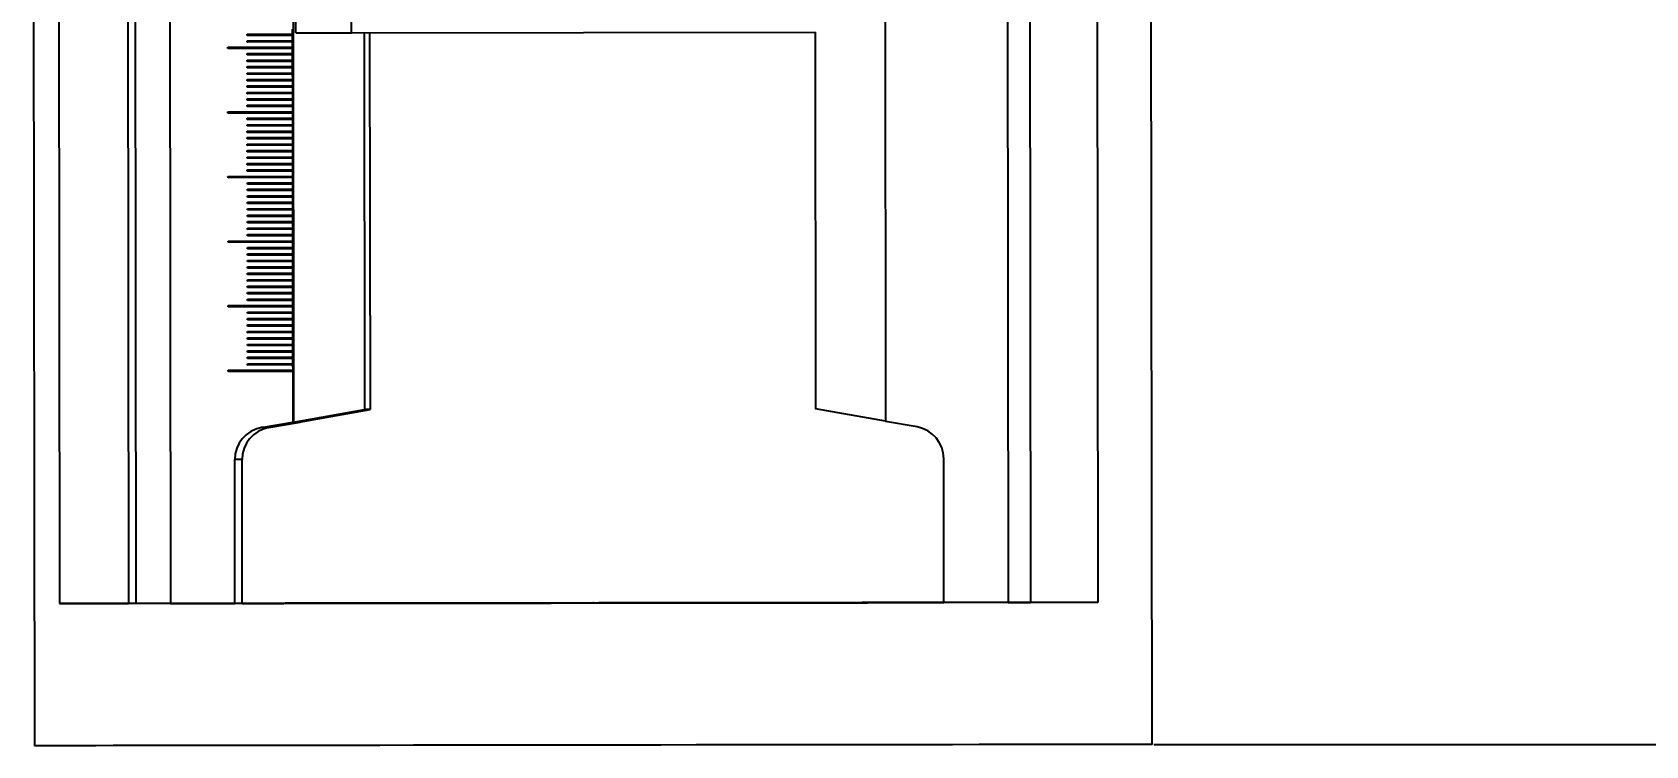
# Model space of a CAD drawing. Header units: millimetres. Extents: x 5395 to 6471, y 1829 to 2617.
# Drawn here: x 5670 to 5794.9, y 2077.2 to 2132.5 of the extents above; entities that cross this region are included whole.
import ezdxf

# ---------------------------------------------------------------- set-up
doc = ezdxf.new("R2010")
doc.units = ezdxf.units.MM
doc.layers.add('AM_5', color=3, linetype='Continuous', lineweight=25)
doc.styles.add('工程字', font='gbenor.shx', dxfattribs={"width": 0.707, "bigfont": 'hztxt.shx'})
doc.dimstyles.new('AM_GB$0', dxfattribs={"dimtxt": 3.5, "dimasz": 2.5, "dimexe": 1, "dimexo": 1, "dimgap": 0.5, "dimtad": 1, "dimdsep": 46, "dimtxsty": '工程字', "dimcen": 0, "dimclrd": 256, "dimclre": 256, "dimclrt": 2, "dimadec": 0, "dimazin": 2, "dimtp": 0.1, "dimtm": 0.1, "dimtfac": 0.71, "dimtmove": 0, "dimatfit": 3, "dimfxl": 0, "dimlwd": -1, "dimlwe": -1, "dimarcsym": 0})

# ---------------------------------------------------------------- blocks, each defined once
blk = doc.blocks.new('*D20')
at = {"layer": 'AM_5', "transparency": 16777216}
for p, q in [((5758.03, 2217.19), (5942.06, 2217.19)), ((5941.06, 2214.69), (5941.06, 2079.82)), ((5756.79, 2077.32), (5942.06, 2077.32))]:
    blk.add_line(p, q, dxfattribs=at)
for points in [[(5940.64, 2214.69), (5941.47, 2214.69), (5941.06, 2217.19)], [(5940.64, 2079.82), (5941.47, 2079.82), (5941.06, 2077.32)]]:
    blk.add_solid(points, dxfattribs=at)
at = {"layer": 'Defpoints', "color": 0}
for p in [(5757.03, 2217.19), (5755.79, 2077.32), (5941.06, 2077.32)]:
    blk.add_point(p, dxfattribs=at)
at = {"layer": 'AM_5', "color": 2, "transparency": 16777216, "insert": (5938.06, 2147.26), "char_height": 5, "attachment_point": 5, "rotation": 90, "style": '工程字'}
blk.add_mtext('265', dxfattribs=at)

msp = doc.modelspace()

# ---------------------------------------------------------------- linework, layer by layer
at = {"color": 7, "linetype": 'Continuous', "lineweight": 25}
for p, q in [((5670.00489, 2217.22613), (5670.16535, 2077.22623)), ((5756.66529, 2077.32537), (5756.50483, 2217.32527)), ((5671.97302, 2208.22802), (5672.11055, 2088.2281)), ((5677.30508, 2208.23382), (5677.44261, 2088.23423)), ((5677.89207, 2208.23447), (5678.02961, 2088.23513)), ((5680.56323, 2208.23744), (5680.70077, 2088.23826)), ((5745.3992, 2208.31173), (5745.53674, 2088.31244)), ((5747.12153, 2208.31376), (5747.25907, 2088.31411)), ((5752.31914, 2208.31995), (5752.45668, 2088.32003)), ((5690.11945, 2200.21894), (5690.23171, 2102.2794)), ((5735.93238, 2200.27133), (5736.04463, 2102.33179)), ((5694.71425, 2132.409), (5694.6856, 2157.40899)), ((5690.41005, 2132.40415), (5690.39593, 2144.72284)), ((5690.12585, 2132.69907), (5690.12631, 2132.29907)), ((5686.63514, 2132.29508), (5690.12631, 2132.29907)), ((5686.63526, 2132.19508), (5686.63514, 2132.29508)), ((5690.12642, 2132.19907), (5686.63526, 2132.19508)), ((5686.653, 2132.19511), (5686.63526, 2132.19508)), ((5686.63571, 2131.79508), (5690.12688, 2131.79907)), ((5686.63583, 2131.69508), (5686.63571, 2131.79508)), ((5690.127, 2131.69907), (5686.63583, 2131.69508)), ((5686.65358, 2131.69511), (5686.63583, 2131.69508)), ((5686.653, 2132.19511), (5686.65289, 2132.29511)), ((5690.14417, 2132.1991), (5686.653, 2132.19511)), ((5686.65358, 2131.69511), (5686.65346, 2131.79511)), ((5690.14474, 2131.6991), (5686.65358, 2131.69511)), ((5690.14406, 2132.2991), (5690.12631, 2132.29907)), ((5690.14417, 2132.1991), (5690.12642, 2132.19907)), ((5690.12642, 2132.19907), (5690.12688, 2131.79907)), ((5690.14463, 2131.7991), (5690.12688, 2131.79907)), ((5690.14474, 2131.6991), (5690.127, 2131.69907)), ((5690.127, 2131.69907), (5690.12745, 2131.29907)), ((5690.14406, 2132.2991), (5690.14417, 2132.1991)), ((5690.14463, 2131.7991), (5690.14474, 2131.6991)), ((5690.41005, 2132.40415), (5694.71425, 2132.409)), ((5694.71425, 2132.409), (5730.6234, 2132.45009)), ((5695.6833, 2132.41011), (5695.71671, 2103.25548)), ((5696.10924, 2132.4106), (5696.14265, 2103.25613)), ((5730.59497, 2132.45006), (5730.62839, 2103.29542)), ((5685.14007, 2131.29337), (5690.12745, 2131.29907)), ((5685.14019, 2131.19337), (5685.14007, 2131.29337)), ((5690.12757, 2131.19907), (5685.14019, 2131.19337)), ((5685.15793, 2131.1934), (5685.14019, 2131.19337)), ((5685.15793, 2131.1934), (5685.15782, 2131.2934)), ((5690.14532, 2131.1991), (5685.15793, 2131.1934)), ((5686.63686, 2130.79508), (5690.12803, 2130.79907)), ((5686.63697, 2130.69508), (5686.63686, 2130.79508)), ((5690.12814, 2130.69908), (5686.63697, 2130.69508)), ((5686.65472, 2130.69511), (5686.63697, 2130.69508)), ((5686.63743, 2130.29508), (5690.1286, 2130.29908)), ((5686.63755, 2130.19508), (5686.63743, 2130.29508)), ((5690.12872, 2130.19908), (5686.63755, 2130.19508)), ((5686.6553, 2130.19511), (5686.63755, 2130.19508)), ((5686.65472, 2130.69511), (5686.65461, 2130.79511)), ((5690.14589, 2130.6991), (5686.65472, 2130.69511)), ((5686.6553, 2130.19511), (5686.65518, 2130.29511)), ((5690.14646, 2130.1991), (5686.6553, 2130.19511)), ((5690.1452, 2131.2991), (5690.12745, 2131.29907)), ((5690.14532, 2131.1991), (5690.12757, 2131.19907)), ((5690.12757, 2131.19907), (5690.12803, 2130.79907)), ((5690.14578, 2130.7991), (5690.12803, 2130.79907)), ((5690.14589, 2130.6991), (5690.12814, 2130.69908)), ((5690.12814, 2130.69908), (5690.1286, 2130.29908)), ((5690.14635, 2130.2991), (5690.1286, 2130.29908)), ((5690.14646, 2130.1991), (5690.12872, 2130.19908)), ((5690.12872, 2130.19908), (5690.12917, 2129.79908)), ((5690.1452, 2131.2991), (5690.14532, 2131.1991)), ((5690.14578, 2130.7991), (5690.14589, 2130.6991)), ((5690.14635, 2130.2991), (5690.14646, 2130.1991)), ((5686.63801, 2129.79508), (5690.12917, 2129.79908)), ((5686.63812, 2129.69508), (5686.63801, 2129.79508)), ((5690.12929, 2129.69908), (5686.63812, 2129.69508)), ((5686.65587, 2129.69511), (5686.63812, 2129.69508)), ((5686.63858, 2129.29508), (5690.12975, 2129.29908)), ((5686.63869, 2129.19508), (5686.63858, 2129.29508)), ((5690.12986, 2129.19908), (5686.63869, 2129.19508)), ((5686.65644, 2129.19511), (5686.63869, 2129.19508)), ((5686.65587, 2129.69511), (5686.65575, 2129.79511)), ((5690.14704, 2129.6991), (5686.65587, 2129.69511)), ((5686.65644, 2129.19511), (5686.65633, 2129.29511)), ((5690.14761, 2129.1991), (5686.65644, 2129.19511)), ((5690.14692, 2129.7991), (5690.12917, 2129.79908)), ((5690.14704, 2129.6991), (5690.12929, 2129.69908)), ((5690.12929, 2129.69908), (5690.12975, 2129.29908)), ((5690.14749, 2129.2991), (5690.12975, 2129.29908)), ((5690.14761, 2129.1991), (5690.12986, 2129.19908)), ((5690.12986, 2129.19908), (5690.13032, 2128.79908)), ((5690.14692, 2129.7991), (5690.14704, 2129.6991)), ((5690.14749, 2129.2991), (5690.14761, 2129.1991)), ((5686.63915, 2128.79508), (5690.13032, 2128.79908)), ((5686.63927, 2128.69508), (5686.63915, 2128.79508)), ((5690.13043, 2128.69908), (5686.63927, 2128.69508)), ((5686.65701, 2128.69511), (5686.63927, 2128.69508)), ((5686.63973, 2128.29508), (5690.13089, 2128.29908)), ((5686.63984, 2128.19508), (5686.63973, 2128.29508)), ((5690.13101, 2128.19908), (5686.63984, 2128.19508)), ((5686.65759, 2128.19511), (5686.63984, 2128.19508)), ((5686.6403, 2127.79508), (5690.13147, 2127.79908)), ((5686.64041, 2127.69508), (5686.6403, 2127.79508)), ((5690.13158, 2127.69908), (5686.64041, 2127.69508)), ((5686.65816, 2127.69511), (5686.64041, 2127.69508)), ((5686.65701, 2128.69511), (5686.6569, 2128.79511)), ((5690.14818, 2128.6991), (5686.65701, 2128.69511)), ((5686.65759, 2128.19511), (5686.65747, 2128.29511)), ((5690.14876, 2128.1991), (5686.65759, 2128.19511)), ((5686.65816, 2127.69511), (5686.65805, 2127.79511)), ((5690.14933, 2127.6991), (5686.65816, 2127.69511)), ((5690.14807, 2128.7991), (5690.13032, 2128.79908)), ((5690.14818, 2128.6991), (5690.13043, 2128.69908)), ((5690.13043, 2128.69908), (5690.13089, 2128.29908)), ((5690.14864, 2128.2991), (5690.13089, 2128.29908)), ((5690.14876, 2128.1991), (5690.13101, 2128.19908)), ((5690.13101, 2128.19908), (5690.13147, 2127.79908)), ((5690.14921, 2127.7991), (5690.13147, 2127.79908)), ((5690.14933, 2127.6991), (5690.13158, 2127.69908)), ((5690.13158, 2127.69908), (5690.13204, 2127.29908)), ((5690.14807, 2128.7991), (5690.14818, 2128.6991)), ((5690.14864, 2128.2991), (5690.14876, 2128.1991)), ((5690.14921, 2127.7991), (5690.14933, 2127.6991)), ((5686.64087, 2127.29508), (5690.13204, 2127.29908)), ((5686.64099, 2127.19508), (5686.64087, 2127.29508)), ((5690.13215, 2127.19908), (5686.64099, 2127.19508)), ((5686.65873, 2127.19511), (5686.64099, 2127.19508)), ((5686.64144, 2126.79508), (5690.13261, 2126.79908)), ((5686.64156, 2126.69508), (5686.64144, 2126.79508)), ((5690.13273, 2126.69908), (5686.64156, 2126.69508)), ((5686.65931, 2126.69511), (5686.64156, 2126.69508)), ((5686.65873, 2127.19511), (5686.65862, 2127.29511)), ((5690.1499, 2127.1991), (5686.65873, 2127.19511)), ((5686.65931, 2126.69511), (5686.65919, 2126.79511)), ((5690.15047, 2126.6991), (5686.65931, 2126.69511)), ((5690.14979, 2127.2991), (5690.13204, 2127.29908)), ((5690.1499, 2127.1991), (5690.13215, 2127.19908)), ((5690.13215, 2127.19908), (5690.13261, 2126.79908)), ((5690.15036, 2126.7991), (5690.13261, 2126.79908)), ((5690.15047, 2126.6991), (5690.13273, 2126.69908)), ((5690.13273, 2126.69908), (5690.13319, 2126.29908)), ((5690.14979, 2127.2991), (5690.1499, 2127.1991)), ((5690.15036, 2126.7991), (5690.15047, 2126.6991)), ((5685.1458, 2126.29337), (5690.13319, 2126.29908)), ((5685.14592, 2126.19337), (5685.1458, 2126.29337)), ((5690.1333, 2126.19908), (5685.14592, 2126.19337)), ((5685.16367, 2126.1934), (5685.14592, 2126.19337)), ((5685.16367, 2126.1934), (5685.16355, 2126.2934)), ((5690.15105, 2126.19911), (5685.16367, 2126.1934)), ((5686.64259, 2125.79508), (5690.13376, 2125.79908)), ((5686.64271, 2125.69508), (5686.64259, 2125.79508)), ((5690.13387, 2125.69908), (5686.64271, 2125.69508)), ((5686.66045, 2125.69511), (5686.64271, 2125.69508)), ((5686.64316, 2125.29508), (5690.13433, 2125.29908)), ((5686.64328, 2125.19508), (5686.64316, 2125.29508)), ((5690.13445, 2125.19908), (5686.64328, 2125.19508)), ((5686.66103, 2125.19511), (5686.64328, 2125.19508)), ((5686.66045, 2125.69511), (5686.66034, 2125.79511)), ((5690.15162, 2125.69911), (5686.66045, 2125.69511)), ((5686.66103, 2125.19511), (5686.66091, 2125.29511)), ((5690.15219, 2125.19911), (5686.66103, 2125.19511)), ((5690.15093, 2126.29911), (5690.13319, 2126.29908)), ((5690.15105, 2126.19911), (5690.1333, 2126.19908)), ((5690.1333, 2126.19908), (5690.13376, 2125.79908)), ((5690.15151, 2125.79911), (5690.13376, 2125.79908)), ((5690.15162, 2125.69911), (5690.13387, 2125.69908)), ((5690.13387, 2125.69908), (5690.13433, 2125.29908)), ((5690.15208, 2125.29911), (5690.13433, 2125.29908)), ((5690.15219, 2125.19911), (5690.13445, 2125.19908)), ((5690.13445, 2125.19908), (5690.1349, 2124.79908)), ((5690.15093, 2126.29911), (5690.15105, 2126.19911)), ((5690.15151, 2125.79911), (5690.15162, 2125.69911)), ((5690.15208, 2125.29911), (5690.15219, 2125.19911)), ((5686.64374, 2124.79508), (5690.1349, 2124.79908)), ((5686.64385, 2124.69508), (5686.64374, 2124.79508)), ((5690.13502, 2124.69908), (5686.64385, 2124.69508)), ((5686.6616, 2124.69511), (5686.64385, 2124.69508)), ((5686.64431, 2124.29508), (5690.13548, 2124.29908)), ((5686.64442, 2124.19508), (5686.64431, 2124.29508)), ((5690.13559, 2124.19908), (5686.64442, 2124.19508)), ((5686.66217, 2124.19511), (5686.64442, 2124.19508)), ((5686.6616, 2124.69511), (5686.66148, 2124.79511)), ((5690.15277, 2124.69911), (5686.6616, 2124.69511)), ((5686.66217, 2124.19511), (5686.66206, 2124.29511)), ((5690.15334, 2124.19911), (5686.66217, 2124.19511)), ((5690.15265, 2124.79911), (5690.1349, 2124.79908)), ((5690.15277, 2124.69911), (5690.13502, 2124.69908)), ((5690.13502, 2124.69908), (5690.13548, 2124.29908)), ((5690.15323, 2124.29911), (5690.13548, 2124.29908)), ((5690.15334, 2124.19911), (5690.13559, 2124.19908)), ((5690.13559, 2124.19908), (5690.13605, 2123.79908)), ((5690.15265, 2124.79911), (5690.15277, 2124.69911)), ((5690.15323, 2124.29911), (5690.15334, 2124.19911)), ((5686.64488, 2123.79509), (5690.13605, 2123.79908)), ((5686.645, 2123.69509), (5686.64488, 2123.79509)), ((5690.13617, 2123.69908), (5686.645, 2123.69509)), ((5686.66275, 2123.69511), (5686.645, 2123.69509)), ((5686.64546, 2123.29509), (5690.13662, 2123.29908)), ((5686.64557, 2123.19509), (5686.64546, 2123.29509)), ((5690.13674, 2123.19908), (5686.64557, 2123.19509)), ((5686.66332, 2123.19511), (5686.64557, 2123.19509)), ((5686.64603, 2122.79509), (5690.1372, 2122.79908)), ((5686.64614, 2122.69509), (5686.64603, 2122.79509)), ((5690.13731, 2122.69908), (5686.64614, 2122.69509)), ((5686.66389, 2122.69511), (5686.64614, 2122.69509)), ((5686.66275, 2123.69511), (5686.66263, 2123.79511)), ((5690.15391, 2123.69911), (5686.66275, 2123.69511)), ((5686.66332, 2123.19511), (5686.6632, 2123.29511)), ((5690.15449, 2123.19911), (5686.66332, 2123.19511)), ((5686.66389, 2122.69511), (5686.66378, 2122.79511)), ((5690.15506, 2122.69911), (5686.66389, 2122.69511)), ((5690.1538, 2123.79911), (5690.13605, 2123.79908)), ((5690.15391, 2123.69911), (5690.13617, 2123.69908)), ((5690.13617, 2123.69908), (5690.13662, 2123.29908)), ((5690.15437, 2123.29911), (5690.13662, 2123.29908)), ((5690.15449, 2123.19911), (5690.13674, 2123.19908)), ((5690.13674, 2123.19908), (5690.1372, 2122.79908)), ((5690.15494, 2122.79911), (5690.1372, 2122.79908)), ((5690.15506, 2122.69911), (5690.13731, 2122.69908)), ((5690.13731, 2122.69908), (5690.13777, 2122.29908)), ((5690.1538, 2123.79911), (5690.15391, 2123.69911)), ((5690.15437, 2123.29911), (5690.15449, 2123.19911)), ((5690.15494, 2122.79911), (5690.15506, 2122.69911)), ((5686.6466, 2122.29509), (5690.13777, 2122.29908)), ((5686.64672, 2122.19509), (5686.6466, 2122.29509)), ((5690.13788, 2122.19908), (5686.64672, 2122.19509)), ((5686.66446, 2122.19511), (5686.64672, 2122.19509)), ((5686.64718, 2121.79509), (5690.13834, 2121.79908)), ((5686.64729, 2121.69509), (5686.64718, 2121.79509)), ((5690.13846, 2121.69908), (5686.64729, 2121.69509)), ((5686.66504, 2121.69511), (5686.64729, 2121.69509)), ((5686.66446, 2122.19511), (5686.66435, 2122.29511)), ((5690.15563, 2122.19911), (5686.66446, 2122.19511)), ((5686.66504, 2121.69511), (5686.66492, 2121.79511)), ((5690.15621, 2121.69911), (5686.66504, 2121.69511)), ((5690.15552, 2122.29911), (5690.13777, 2122.29908)), ((5690.15563, 2122.19911), (5690.13788, 2122.19908)), ((5690.13788, 2122.19908), (5690.13834, 2121.79908)), ((5690.15609, 2121.79911), (5690.13834, 2121.79908)), ((5690.15621, 2121.69911), (5690.13846, 2121.69908)), ((5690.13846, 2121.69908), (5690.13892, 2121.29908)), ((5690.15552, 2122.29911), (5690.15563, 2122.19911)), ((5690.15609, 2121.79911), (5690.15621, 2121.69911)), ((5685.15153, 2121.29337), (5690.13892, 2121.29908)), ((5685.15165, 2121.19337), (5685.15153, 2121.29337)), ((5690.13903, 2121.19908), (5685.15165, 2121.19337)), ((5685.1694, 2121.1934), (5685.15165, 2121.19337)), ((5685.1694, 2121.1934), (5685.16928, 2121.2934)), ((5690.15678, 2121.19911), (5685.1694, 2121.1934)), ((5686.64832, 2120.79509), (5690.13949, 2120.79908)), ((5686.64844, 2120.69509), (5686.64832, 2120.79509)), ((5690.1396, 2120.69908), (5686.64844, 2120.69509)), ((5686.66618, 2120.69511), (5686.64844, 2120.69509)), ((5686.64889, 2120.29509), (5690.14006, 2120.29908)), ((5686.64901, 2120.19509), (5686.64889, 2120.29509)), ((5690.14018, 2120.19908), (5686.64901, 2120.19509)), ((5686.66676, 2120.19511), (5686.64901, 2120.19509)), ((5686.66618, 2120.69511), (5686.66607, 2120.79511)), ((5690.15735, 2120.69911), (5686.66618, 2120.69511)), ((5686.66676, 2120.19511), (5686.66664, 2120.29511)), ((5690.15792, 2120.19911), (5686.66676, 2120.19511)), ((5690.15666, 2121.29911), (5690.13892, 2121.29908)), ((5690.15678, 2121.19911), (5690.13903, 2121.19908)), ((5690.13903, 2121.19908), (5690.13949, 2120.79908)), ((5690.15724, 2120.79911), (5690.13949, 2120.79908)), ((5690.15735, 2120.69911), (5690.1396, 2120.69908)), ((5690.1396, 2120.69908), (5690.14006, 2120.29908)), ((5690.15781, 2120.29911), (5690.14006, 2120.29908)), ((5690.15792, 2120.19911), (5690.14018, 2120.19908)), ((5690.14018, 2120.19908), (5690.14064, 2119.79908)), ((5690.15666, 2121.29911), (5690.15678, 2121.19911)), ((5690.15724, 2120.79911), (5690.15735, 2120.69911)), ((5690.15781, 2120.29911), (5690.15792, 2120.19911)), ((5686.64947, 2119.79509), (5690.14064, 2119.79908)), ((5686.64958, 2119.69509), (5686.64947, 2119.79509)), ((5690.14075, 2119.69908), (5686.64958, 2119.69509)), ((5686.66733, 2119.69512), (5686.64958, 2119.69509)), ((5686.65004, 2119.29509), (5690.14121, 2119.29908)), ((5686.65016, 2119.19509), (5686.65004, 2119.29509)), ((5690.14132, 2119.19908), (5686.65016, 2119.19509)), ((5686.6679, 2119.19512), (5686.65016, 2119.19509)), ((5686.66733, 2119.69512), (5686.66722, 2119.79512)), ((5690.1585, 2119.69911), (5686.66733, 2119.69512)), ((5686.6679, 2119.19512), (5686.66779, 2119.29512)), ((5690.15907, 2119.19911), (5686.6679, 2119.19512)), ((5690.15838, 2119.79911), (5690.14064, 2119.79908)), ((5690.1585, 2119.69911), (5690.14075, 2119.69908)), ((5690.14075, 2119.69908), (5690.14121, 2119.29908)), ((5690.15896, 2119.29911), (5690.14121, 2119.29908)), ((5690.15907, 2119.19911), (5690.14132, 2119.19908)), ((5690.14132, 2119.19908), (5690.14178, 2118.79908)), ((5690.15838, 2119.79911), (5690.1585, 2119.69911)), ((5690.15896, 2119.29911), (5690.15907, 2119.19911)), ((5686.65061, 2118.79509), (5690.14178, 2118.79908)), ((5686.65073, 2118.69509), (5686.65061, 2118.79509)), ((5690.1419, 2118.69908), (5686.65073, 2118.69509)), ((5686.66848, 2118.69512), (5686.65073, 2118.69509)), ((5686.65119, 2118.29509), (5690.14235, 2118.29908)), ((5686.6513, 2118.19509), (5686.65119, 2118.29509)), ((5690.14247, 2118.19908), (5686.6513, 2118.19509)), ((5686.66905, 2118.19512), (5686.6513, 2118.19509)), ((5686.65176, 2117.79509), (5690.14293, 2117.79908)), ((5686.65187, 2117.69509), (5686.65176, 2117.79509)), ((5690.14304, 2117.69908), (5686.65187, 2117.69509)), ((5686.66962, 2117.69512), (5686.65187, 2117.69509)), ((5686.66848, 2118.69512), (5686.66836, 2118.79512)), ((5690.15964, 2118.69911), (5686.66848, 2118.69512)), ((5686.66905, 2118.19512), (5686.66893, 2118.29512)), ((5690.16022, 2118.19911), (5686.66905, 2118.19512)), ((5686.66962, 2117.69512), (5686.66951, 2117.79512)), ((5690.16079, 2117.69911), (5686.66962, 2117.69512)), ((5690.15953, 2118.79911), (5690.14178, 2118.79908)), ((5690.15964, 2118.69911), (5690.1419, 2118.69908)), ((5690.1419, 2118.69908), (5690.14235, 2118.29908)), ((5690.1601, 2118.29911), (5690.14235, 2118.29908)), ((5690.16022, 2118.19911), (5690.14247, 2118.19908)), ((5690.14247, 2118.19908), (5690.14293, 2117.79908)), ((5690.16068, 2117.79911), (5690.14293, 2117.79908)), ((5690.16079, 2117.69911), (5690.14304, 2117.69908)), ((5690.14304, 2117.69908), (5690.1435, 2117.29908)), ((5690.15953, 2118.79911), (5690.15964, 2118.69911)), ((5690.1601, 2118.29911), (5690.16022, 2118.19911)), ((5690.16068, 2117.79911), (5690.16079, 2117.69911)), ((5686.65233, 2117.29509), (5690.1435, 2117.29908)), ((5686.65245, 2117.19509), (5686.65233, 2117.29509)), ((5690.14362, 2117.19908), (5686.65245, 2117.19509)), ((5686.6702, 2117.19512), (5686.65245, 2117.19509)), ((5686.65291, 2116.79509), (5690.14407, 2116.79908)), ((5686.65302, 2116.69509), (5686.65291, 2116.79509)), ((5690.14419, 2116.69908), (5686.65302, 2116.69509)), ((5686.67077, 2116.69512), (5686.65302, 2116.69509)), ((5686.6702, 2117.19512), (5686.67008, 2117.29512)), ((5690.16136, 2117.19911), (5686.6702, 2117.19512)), ((5686.67077, 2116.69512), (5686.67065, 2116.79512)), ((5690.16194, 2116.69911), (5686.67077, 2116.69512)), ((5690.16125, 2117.29911), (5690.1435, 2117.29908)), ((5690.16136, 2117.19911), (5690.14362, 2117.19908)), ((5690.14362, 2117.19908), (5690.14407, 2116.79908)), ((5690.16182, 2116.79911), (5690.14407, 2116.79908)), ((5690.16194, 2116.69911), (5690.14419, 2116.69908)), ((5690.14419, 2116.69908), (5690.14465, 2116.29908)), ((5690.16125, 2117.29911), (5690.16136, 2117.19911)), ((5690.16182, 2116.79911), (5690.16194, 2116.69911)), ((5685.15726, 2116.29338), (5690.14465, 2116.29908)), ((5685.15738, 2116.19338), (5685.15726, 2116.29338)), ((5690.14476, 2116.19908), (5685.15738, 2116.19338)), ((5685.17513, 2116.19341), (5685.15738, 2116.19338)), ((5685.17513, 2116.19341), (5685.17501, 2116.29341)), ((5690.16251, 2116.19911), (5685.17513, 2116.19341)), ((5686.65405, 2115.79509), (5690.14522, 2115.79908)), ((5686.65417, 2115.69509), (5686.65405, 2115.79509)), ((5690.14533, 2115.69908), (5686.65417, 2115.69509)), ((5686.67191, 2115.69512), (5686.65417, 2115.69509)), ((5686.65463, 2115.29509), (5690.14579, 2115.29909)), ((5686.65474, 2115.19509), (5686.65463, 2115.29509)), ((5690.14591, 2115.19909), (5686.65474, 2115.19509)), ((5686.67249, 2115.19512), (5686.65474, 2115.19509)), ((5686.67191, 2115.69512), (5686.6718, 2115.79512)), ((5690.16308, 2115.69911), (5686.67191, 2115.69512)), ((5686.67249, 2115.19512), (5686.67237, 2115.29512)), ((5690.16365, 2115.19911), (5686.67249, 2115.19512)), ((5690.16239, 2116.29911), (5690.14465, 2116.29908)), ((5690.16251, 2116.19911), (5690.14476, 2116.19908)), ((5690.14476, 2116.19908), (5690.14522, 2115.79908)), ((5690.16297, 2115.79911), (5690.14522, 2115.79908)), ((5690.16308, 2115.69911), (5690.14533, 2115.69908)), ((5690.14533, 2115.69908), (5690.14579, 2115.29909)), ((5690.16354, 2115.29911), (5690.14579, 2115.29909)), ((5690.16365, 2115.19911), (5690.14591, 2115.19909)), ((5690.14591, 2115.19909), (5690.14637, 2114.79909)), ((5690.16239, 2116.29911), (5690.16251, 2116.19911)), ((5690.16297, 2115.79911), (5690.16308, 2115.69911)), ((5690.16354, 2115.29911), (5690.16365, 2115.19911)), ((5686.6552, 2114.79509), (5690.14637, 2114.79909)), ((5686.65531, 2114.69509), (5686.6552, 2114.79509)), ((5690.14648, 2114.69909), (5686.65531, 2114.69509)), ((5686.67306, 2114.69512), (5686.65531, 2114.69509)), ((5686.65577, 2114.29509), (5690.14694, 2114.29909)), ((5686.65589, 2114.19509), (5686.65577, 2114.29509)), ((5690.14705, 2114.19909), (5686.65589, 2114.19509)), ((5686.67363, 2114.19512), (5686.65589, 2114.19509)), ((5686.67306, 2114.69512), (5686.67295, 2114.79512)), ((5690.16423, 2114.69911), (5686.67306, 2114.69512)), ((5686.67363, 2114.19512), (5686.67352, 2114.29512)), ((5690.1648, 2114.19911), (5686.67363, 2114.19512)), ((5690.16411, 2114.79911), (5690.14637, 2114.79909)), ((5690.16423, 2114.69911), (5690.14648, 2114.69909)), ((5690.14648, 2114.69909), (5690.14694, 2114.29909)), ((5690.16469, 2114.29911), (5690.14694, 2114.29909)), ((5690.1648, 2114.19911), (5690.14705, 2114.19909)), ((5690.14705, 2114.19909), (5690.14751, 2113.79909)), ((5690.16411, 2114.79911), (5690.16423, 2114.69911)), ((5690.16469, 2114.29911), (5690.1648, 2114.19911)), ((5686.65634, 2113.79509), (5690.14751, 2113.79909)), ((5686.65646, 2113.69509), (5686.65634, 2113.79509)), ((5690.14763, 2113.69909), (5686.65646, 2113.69509)), ((5686.67421, 2113.69512), (5686.65646, 2113.69509)), ((5686.65692, 2113.29509), (5690.14809, 2113.29909)), ((5686.65703, 2113.19509), (5686.65692, 2113.29509)), ((5690.1482, 2113.19909), (5686.65703, 2113.19509)), ((5686.67478, 2113.19512), (5686.65703, 2113.19509)), ((5686.65749, 2112.79509), (5690.14866, 2112.79909)), ((5686.65761, 2112.69509), (5686.65749, 2112.79509)), ((5690.14877, 2112.69909), (5686.65761, 2112.69509)), ((5686.67535, 2112.69512), (5686.65761, 2112.69509)), ((5686.67421, 2113.69512), (5686.67409, 2113.79512)), ((5690.16537, 2113.69911), (5686.67421, 2113.69512)), ((5686.67478, 2113.19512), (5686.67467, 2113.29512)), ((5690.16595, 2113.19911), (5686.67478, 2113.19512)), ((5686.67535, 2112.69512), (5686.67524, 2112.79512)), ((5690.16652, 2112.69911), (5686.67535, 2112.69512)), ((5690.16526, 2113.79911), (5690.14751, 2113.79909)), ((5690.16537, 2113.69911), (5690.14763, 2113.69909)), ((5690.14763, 2113.69909), (5690.14809, 2113.29909)), ((5690.16583, 2113.29911), (5690.14809, 2113.29909)), ((5690.16595, 2113.19911), (5690.1482, 2113.19909)), ((5690.1482, 2113.19909), (5690.14866, 2112.79909)), ((5690.16641, 2112.79911), (5690.14866, 2112.79909)), ((5690.16652, 2112.69911), (5690.14877, 2112.69909)), ((5690.14877, 2112.69909), (5690.14923, 2112.29909)), ((5690.16526, 2113.79911), (5690.16537, 2113.69911)), ((5690.16583, 2113.29911), (5690.16595, 2113.19911)), ((5690.16641, 2112.79911), (5690.16652, 2112.69911)), ((5686.65806, 2112.29509), (5690.14923, 2112.29909)), ((5686.65818, 2112.19509), (5686.65806, 2112.29509)), ((5690.14935, 2112.19909), (5686.65818, 2112.19509)), ((5686.67593, 2112.19512), (5686.65818, 2112.19509)), ((5686.65864, 2111.79509), (5690.1498, 2111.79909)), ((5686.65875, 2111.69509), (5686.65864, 2111.79509)), ((5690.14992, 2111.69909), (5686.65875, 2111.69509)), ((5686.6765, 2111.69512), (5686.65875, 2111.69509)), ((5686.67593, 2112.19512), (5686.67581, 2112.29512)), ((5690.16709, 2112.19911), (5686.67593, 2112.19512)), ((5686.6765, 2111.69512), (5686.67638, 2111.79512)), ((5690.16767, 2111.69911), (5686.6765, 2111.69512)), ((5690.16698, 2112.29911), (5690.14923, 2112.29909)), ((5690.16709, 2112.19911), (5690.14935, 2112.19909)), ((5690.14935, 2112.19909), (5690.1498, 2111.79909)), ((5690.16755, 2111.79911), (5690.1498, 2111.79909)), ((5690.16767, 2111.69911), (5690.14992, 2111.69909)), ((5690.14992, 2111.69909), (5690.15038, 2111.29909)), ((5690.16698, 2112.29911), (5690.16709, 2112.19911)), ((5690.16755, 2111.79911), (5690.16767, 2111.69911)), ((5685.163, 2111.29338), (5690.15038, 2111.29909)), ((5685.16311, 2111.19338), (5685.163, 2111.29338)), ((5690.15049, 2111.19909), (5685.16311, 2111.19338)), ((5685.18086, 2111.19341), (5685.16311, 2111.19338)), ((5685.18086, 2111.19341), (5685.18074, 2111.29341)), ((5690.16824, 2111.19912), (5685.18086, 2111.19341)), ((5686.65978, 2110.79509), (5690.15095, 2110.79909)), ((5686.6599, 2110.69509), (5686.65978, 2110.79509)), ((5690.15107, 2110.69909), (5686.6599, 2110.69509)), ((5686.67765, 2110.69512), (5686.6599, 2110.69509)), ((5686.66036, 2110.29509), (5690.15152, 2110.29909)), ((5686.66047, 2110.19509), (5686.66036, 2110.29509)), ((5690.15164, 2110.19909), (5686.66047, 2110.19509)), ((5686.67822, 2110.19512), (5686.66047, 2110.19509)), ((5686.67765, 2110.69512), (5686.67753, 2110.79512)), ((5690.16881, 2110.69912), (5686.67765, 2110.69512)), ((5686.67822, 2110.19512), (5686.6781, 2110.29512)), ((5690.16939, 2110.19912), (5686.67822, 2110.19512)), ((5690.16812, 2111.29912), (5690.15038, 2111.29909)), ((5690.16824, 2111.19912), (5690.15049, 2111.19909)), ((5690.15049, 2111.19909), (5690.15095, 2110.79909)), ((5690.1687, 2110.79912), (5690.15095, 2110.79909)), ((5690.16881, 2110.69912), (5690.15107, 2110.69909)), ((5690.15107, 2110.69909), (5690.15152, 2110.29909)), ((5690.16927, 2110.29912), (5690.15152, 2110.29909)), ((5690.16939, 2110.19912), (5690.15164, 2110.19909)), ((5690.15164, 2110.19909), (5690.1521, 2109.79909)), ((5690.16812, 2111.29912), (5690.16824, 2111.19912)), ((5690.1687, 2110.79912), (5690.16881, 2110.69912)), ((5690.16927, 2110.29912), (5690.16939, 2110.19912)), ((5686.66093, 2109.79509), (5690.1521, 2109.79909)), ((5686.66104, 2109.69509), (5686.66093, 2109.79509)), ((5690.15221, 2109.69909), (5686.66104, 2109.69509)), ((5686.67879, 2109.69512), (5686.66104, 2109.69509)), ((5686.6615, 2109.29509), (5690.15267, 2109.29909)), ((5686.66162, 2109.19509), (5686.6615, 2109.29509)), ((5690.15278, 2109.19909), (5686.66162, 2109.19509)), ((5686.67936, 2109.19512), (5686.66162, 2109.19509)), ((5686.67879, 2109.69512), (5686.67868, 2109.79512)), ((5690.16996, 2109.69912), (5686.67879, 2109.69512)), ((5686.67936, 2109.19512), (5686.67925, 2109.29512)), ((5690.17053, 2109.19912), (5686.67936, 2109.19512)), ((5690.16984, 2109.79912), (5690.1521, 2109.79909)), ((5690.16996, 2109.69912), (5690.15221, 2109.69909)), ((5690.15221, 2109.69909), (5690.15267, 2109.29909)), ((5690.17042, 2109.29912), (5690.15267, 2109.29909)), ((5690.17053, 2109.19912), (5690.15278, 2109.19909)), ((5690.15278, 2109.19909), (5690.15324, 2108.79909)), ((5690.16984, 2109.79912), (5690.16996, 2109.69912)), ((5690.17042, 2109.29912), (5690.17053, 2109.19912)), ((5686.66208, 2108.79509), (5690.15324, 2108.79909)), ((5686.66219, 2108.6951), (5686.66208, 2108.79509)), ((5690.15336, 2108.69909), (5686.66219, 2108.6951)), ((5686.67994, 2108.69512), (5686.66219, 2108.6951)), ((5686.66265, 2108.2951), (5690.15382, 2108.29909)), ((5686.66276, 2108.1951), (5686.66265, 2108.2951)), ((5690.15393, 2108.19909), (5686.66276, 2108.1951)), ((5686.68051, 2108.19512), (5686.66276, 2108.1951)), ((5686.66322, 2107.7951), (5690.15439, 2107.79909)), ((5686.66334, 2107.6951), (5686.66322, 2107.7951)), ((5690.1545, 2107.69909), (5686.66334, 2107.6951)), ((5686.68108, 2107.69512), (5686.66334, 2107.6951)), ((5686.67994, 2108.69512), (5686.67982, 2108.79512)), ((5690.1711, 2108.69912), (5686.67994, 2108.69512)), ((5686.68051, 2108.19512), (5686.6804, 2108.29512)), ((5690.17168, 2108.19912), (5686.68051, 2108.19512)), ((5686.68108, 2107.69512), (5686.68097, 2107.79512)), ((5690.17225, 2107.69912), (5686.68108, 2107.69512)), ((5690.17099, 2108.79912), (5690.15324, 2108.79909)), ((5690.1711, 2108.69912), (5690.15336, 2108.69909)), ((5690.15336, 2108.69909), (5690.15382, 2108.29909)), ((5690.17156, 2108.29912), (5690.15382, 2108.29909)), ((5690.17168, 2108.19912), (5690.15393, 2108.19909)), ((5690.15393, 2108.19909), (5690.15439, 2107.79909)), ((5690.17214, 2107.79912), (5690.15439, 2107.79909)), ((5690.17225, 2107.69912), (5690.1545, 2107.69909)), ((5690.1545, 2107.69909), (5690.15496, 2107.29909)), ((5690.17099, 2108.79912), (5690.1711, 2108.69912)), ((5690.17156, 2108.29912), (5690.17168, 2108.19912)), ((5690.17214, 2107.79912), (5690.17225, 2107.69912)), ((5686.66379, 2107.2951), (5690.15496, 2107.29909)), ((5686.66391, 2107.1951), (5686.66379, 2107.2951)), ((5690.15508, 2107.19909), (5686.66391, 2107.1951)), ((5686.68166, 2107.19512), (5686.66391, 2107.1951)), ((5686.66437, 2106.7951), (5690.15554, 2106.79909)), ((5686.66448, 2106.6951), (5686.66437, 2106.7951)), ((5690.15565, 2106.69909), (5686.66448, 2106.6951)), ((5686.68223, 2106.69512), (5686.66448, 2106.6951)), ((5686.68166, 2107.19512), (5686.68154, 2107.29512)), ((5690.17282, 2107.19912), (5686.68166, 2107.19512)), ((5686.68223, 2106.69512), (5686.68212, 2106.79512)), ((5690.1734, 2106.69912), (5686.68223, 2106.69512)), ((5690.17271, 2107.29912), (5690.15496, 2107.29909)), ((5690.17282, 2107.19912), (5690.15508, 2107.19909)), ((5690.15508, 2107.19909), (5690.15554, 2106.79909)), ((5690.17328, 2106.79912), (5690.15554, 2106.79909)), ((5690.1734, 2106.69912), (5690.15565, 2106.69909)), ((5690.15565, 2106.69909), (5690.15611, 2106.29909)), ((5690.17271, 2107.29912), (5690.17282, 2107.19912)), ((5690.17328, 2106.79912), (5690.1734, 2106.69912)), ((5685.16873, 2106.29338), (5690.15611, 2106.29909)), ((5685.16884, 2106.19338), (5685.16873, 2106.29338)), ((5690.15622, 2106.19909), (5685.16884, 2106.19338)), ((5685.18659, 2106.19341), (5685.16884, 2106.19338)), ((5685.18659, 2106.19341), (5685.18647, 2106.29341)), ((5690.17397, 2106.19912), (5685.18659, 2106.19341)), ((5690.17386, 2106.29912), (5690.15611, 2106.29909)), ((5690.17397, 2106.19912), (5690.15622, 2106.19909)), ((5690.15622, 2106.19909), (5690.16072, 2102.2793)), ((5690.17386, 2106.29912), (5690.17397, 2106.19912)), ((5690.23171, 2102.2794), (5695.71671, 2103.25548)), ((5690.65764, 2102.28006), (5696.14265, 2103.25613)), ((5696.14265, 2103.25613), (5695.71671, 2103.25548)), ((5736.04462, 2102.34437), (5730.62839, 2103.29542)), ((5687.73323, 2101.84732), (5690.16072, 2102.2793)), ((5688.30115, 2101.84819), (5687.73323, 2101.84732)), ((5688.30115, 2101.84819), (5690.72863, 2102.28017)), ((5690.23171, 2102.2794), (5690.16072, 2102.2793)), ((5690.72863, 2102.28017), (5690.65764, 2102.28006)), ((5690.72862, 2102.29269), (5690.72863, 2102.28017)), ((5738.4731, 2101.90537), (5736.04463, 2102.33179)), ((5686.2433, 2099.38381), (5685.67539, 2099.38294)), ((5685.68815, 2088.24397), (5685.67539, 2099.38294)), ((5686.25607, 2088.24484), (5686.2433, 2099.38381)), ((5740.54935, 2088.30674), (5740.53659, 2099.44571)), ((5678.02961, 2088.23513), (5677.44261, 2088.23423)), ((5680.70077, 2088.23826), (5685.68815, 2088.24397)), ((5686.25607, 2088.24484), (5685.68815, 2088.24397)), ((5745.53674, 2088.31244), (5740.54935, 2088.30674))]:
    msp.add_line(p, q, dxfattribs=at)
at = {"color": 7, "linetype": 'Continuous'}
for p, q in [((5706.09957, 2088.26671), (5706.08907, 2088.26669)), ((5706.09957, 2088.26671), (5706.39462, 2088.26705)), ((5713.40271, 2088.27579), (5713.39221, 2088.27577)), ((5713.40271, 2088.27579), (5713.69777, 2088.27613))]:
    msp.add_line(p, q, dxfattribs=at)
at = {"color": 7, "linetype": 'Continuous', "lineweight": 25, "flags": 128}
for points in [[(5752.45668, 2088.32003), (5751.17258, 2088.31849), (5749.73023, 2088.31677), (5748.13567, 2088.31488), (5746.39559, 2088.31282), (5744.51726, 2088.31061), (5742.50856, 2088.30826), (5740.37792, 2088.30576), (5738.13425, 2088.30315), (5735.78695, 2088.30041), (5733.34587, 2088.29758), (5730.82122, 2088.29465), (5728.2236, 2088.29164), (5725.56387, 2088.28857), (5722.85319, 2088.28544), (5720.10291, 2088.28228), (5717.32456, 2088.27908), (5714.52978, 2088.27588), (5711.73027, 2088.27267), (5708.93777, 2088.26947), (5706.16398, 2088.2663), (5703.42052, 2088.26317), (5700.71889, 2088.2601), (5698.0704, 2088.25709), (5695.48615, 2088.25416), (5692.97697, 2088.25132), (5690.55337, 2088.24858), (5688.22551, 2088.24595), (5686.00314, 2088.24345), (5683.89557, 2088.24109), (5681.91164, 2088.23887), (5680.05965, 2088.23681), (5678.34737, 2088.2349), (5676.78197, 2088.23317), (5675.37001, 2088.23162), (5674.1174, 2088.23026), (5673.0294, 2088.22908), (5672.11055, 2088.2281)], [(5672.11055, 2088.2281), (5672.43192, 2088.22845), (5672.92741, 2088.229), (5673.55928, 2088.22972), (5674.27941, 2088.23054), (5675.03296, 2088.2314), (5675.76254, 2088.23224), (5676.41258, 2088.233), (5676.93359, 2088.23361), (5677.28588, 2088.23403), (5677.44261, 2088.23423)], [(5680.70077, 2088.23826), (5680.21087, 2088.2377), (5679.73297, 2088.23715), (5679.28544, 2088.23663), (5678.88548, 2088.23616), (5678.54847, 2088.23577), (5678.28734, 2088.23546), (5678.11214, 2088.23524), (5678.02961, 2088.23513)], [(5686.25607, 2088.24561), (5686.42751, 2088.24581), (5688.67118, 2088.24843), (5691.01847, 2088.25116), (5693.45956, 2088.254), (5695.9842, 2088.25693), (5698.58183, 2088.25993), (5701.24155, 2088.26301), (5703.95223, 2088.26613), (5706.70251, 2088.2693), (5709.48086, 2088.27249), (5712.27565, 2088.2757), (5715.07515, 2088.27891), (5717.86765, 2088.28211), (5720.64144, 2088.28527), (5723.3849, 2088.2884), (5726.08654, 2088.29148), (5728.73503, 2088.29449), (5731.31928, 2088.29742), (5733.82846, 2088.30026), (5736.25205, 2088.303), (5738.57991, 2088.30563), (5740.54935, 2088.30784)], [(5691.43434, 2088.2502), (5690.52424, 2088.24915), (5689.63833, 2088.24813), (5688.81286, 2088.24717), (5688.08164, 2088.24632), (5687.4746, 2088.24561), (5687.0166, 2088.24506), (5686.72638, 2088.2447), (5686.61582, 2088.24455), (5686.68946, 2088.24461), (5686.94428, 2088.24488), (5687.36984, 2088.24534), (5687.94872, 2088.24599), (5688.65723, 2088.24678), (5689.46635, 2088.2477), (5690.34296, 2088.2487), (5691.25118, 2088.24974), (5692.15382, 2088.25077), (5693.01392, 2088.25177), (5693.79628, 2088.25268), (5694.46886, 2088.25347), (5695.00413, 2088.2541), (5695.38017, 2088.25455), (5695.58159, 2088.25481), (5695.60014, 2088.25486), (5695.43507, 2088.25469), (5695.09313, 2088.25432), (5694.58832, 2088.25377), (5693.9413, 2088.25304), (5693.17857, 2088.25218), (5692.33136, 2088.25122), (5691.43434, 2088.2502)], [(5694.39597, 2088.25475), (5693.48588, 2088.25371), (5692.59996, 2088.25269), (5691.7745, 2088.25173), (5691.04328, 2088.25088), (5690.43624, 2088.25016), (5689.97823, 2088.24961), (5689.68801, 2088.24926), (5689.57746, 2088.24911), (5689.65109, 2088.24916), (5689.90591, 2088.24943), (5690.33147, 2088.2499), (5690.91035, 2088.25054), (5691.61886, 2088.25134), (5692.42798, 2088.25225), (5693.3046, 2088.25325), (5694.21281, 2088.25429), (5695.11545, 2088.25533), (5695.97555, 2088.25632), (5696.75791, 2088.25723), (5697.43049, 2088.25802), (5697.96576, 2088.25865), (5698.3418, 2088.25911), (5698.54322, 2088.25936), (5698.56178, 2088.25941), (5698.3967, 2088.25925), (5698.05476, 2088.25888), (5697.54995, 2088.25832), (5696.90293, 2088.2576), (5696.14021, 2088.25674), (5695.29299, 2088.25577), (5694.39597, 2088.25475)], [(5711.98292, 2088.27361), (5710.12106, 2088.27148), (5708.28803, 2088.26939), (5706.49995, 2088.26735), (5704.77254, 2088.26539), (5703.12096, 2088.26353), (5701.55975, 2088.26177), (5700.1026, 2088.26013), (5698.76235, 2088.25863), (5697.55075, 2088.25728), (5696.47846, 2088.25609), (5695.5549, 2088.25508), (5694.78818, 2088.25425), (5694.18505, 2088.25361), (5693.75081, 2088.25316), (5693.48927, 2088.25291), (5693.40273, 2088.25287), (5693.49195, 2088.25302), (5693.75615, 2088.25338), (5694.193, 2088.25393), (5694.79866, 2088.25467), (5695.56782, 2088.2556), (5696.49372, 2088.25671), (5697.56821, 2088.25798), (5698.78185, 2088.25941), (5700.12398, 2088.26099), (5701.58281, 2088.26269), (5703.14551, 2088.26451), (5704.79835, 2088.26643), (5706.52681, 2088.26843), (5708.31569, 2088.2705), (5710.14928, 2088.27261), (5712.01146, 2088.27475), (5713.88586, 2088.2769), (5715.75602, 2088.27904), (5717.6055, 2088.28115), (5719.41804, 2088.28321), (5721.17772, 2088.28521), (5722.86908, 2088.28713), (5724.47724, 2088.28895), (5725.98808, 2088.29065), (5727.38832, 2088.29222), (5728.66565, 2088.29364), (5729.80885, 2088.29491), (5730.80788, 2088.29601), (5731.65394, 2088.29694), (5732.33962, 2088.29767), (5732.85887, 2088.29822), (5733.20715, 2088.29857), (5733.38138, 2088.29871), (5733.38004, 2088.29866), (5733.20314, 2088.2984), (5732.85223, 2088.29795), (5732.3304, 2088.2973), (5731.64223, 2088.29647), (5730.79377, 2088.29545), (5729.79248, 2088.29425), (5728.64715, 2088.2929), (5727.36786, 2088.2914), (5725.96583, 2088.28975), (5724.45341, 2088.28799), (5722.84387, 2088.28612), (5721.15136, 2088.28416), (5719.39075, 2088.28212), (5717.57753, 2088.28003), (5715.72761, 2088.2779), (5713.85726, 2088.27575), (5711.98292, 2088.27361)], [(5733.04836, 2088.29781), (5732.13826, 2088.29677), (5731.25234, 2088.29574), (5730.42688, 2088.29479), (5729.69566, 2088.29393), (5729.08862, 2088.29322), (5728.63062, 2088.29267), (5728.3404, 2088.29232), (5728.22984, 2088.29216), (5728.30348, 2088.29222), (5728.55829, 2088.29249), (5728.98385, 2088.29296), (5729.56274, 2088.2936), (5730.27124, 2088.2944), (5731.08037, 2088.29531), (5731.95698, 2088.29631), (5732.8652, 2088.29735), (5733.76784, 2088.29839), (5734.62794, 2088.29938), (5735.41029, 2088.30029), (5736.08287, 2088.30108), (5736.61814, 2088.30171), (5736.99418, 2088.30217), (5737.19561, 2088.30242), (5737.21416, 2088.30247), (5737.04909, 2088.3023), (5736.70714, 2088.30194), (5736.20233, 2088.30138), (5735.55532, 2088.30066), (5734.79259, 2088.29979), (5733.94537, 2088.29883), (5733.04836, 2088.29781)], [(5736.00999, 2088.30236), (5735.09989, 2088.30132), (5734.21398, 2088.3003), (5733.38851, 2088.29934), (5732.65729, 2088.29849), (5732.05025, 2088.29777), (5731.59225, 2088.29723), (5731.30203, 2088.29687), (5731.19147, 2088.29672), (5731.26511, 2088.29678), (5731.51993, 2088.29705), (5731.94549, 2088.29751), (5732.52437, 2088.29815), (5733.23288, 2088.29895), (5734.042, 2088.29987), (5734.91861, 2088.30086), (5735.82683, 2088.3019), (5736.72947, 2088.30294), (5737.58957, 2088.30394), (5738.37193, 2088.30485), (5739.04451, 2088.30563), (5739.57978, 2088.30627), (5739.95582, 2088.30672), (5740.15724, 2088.30698), (5740.17579, 2088.30702), (5740.01072, 2088.30686), (5739.66878, 2088.30649), (5739.16397, 2088.30593), (5738.51695, 2088.30521), (5737.75422, 2088.30435), (5736.90701, 2088.30339), (5736.00999, 2088.30236)], [(5745.53674, 2088.31244), (5746.01982, 2088.31299), (5746.47752, 2088.31351), (5746.89225, 2088.31398), (5747.24806, 2088.31438), (5747.25907, 2088.31439)], [(5752.45668, 2088.32003), (5752.04199, 2088.31954), (5751.47106, 2088.31887), (5750.78736, 2088.31808), (5750.04296, 2088.31722), (5749.29456, 2088.31637), (5748.59915, 2088.31558), (5748.00969, 2088.31492), (5747.57107, 2088.31443), (5747.31671, 2088.31416), (5747.25907, 2088.31411)], [(5756.66529, 2077.32537), (5756.63242, 2077.32528), (5756.4356, 2077.32498), (5756.06201, 2077.32447), (5755.51317, 2077.32377), (5754.79134, 2077.32287), (5753.89948, 2077.32177), (5752.84128, 2077.32049), (5751.62106, 2077.31902), (5750.24384, 2077.31737), (5748.71529, 2077.31556), (5747.04168, 2077.31358), (5745.2299, 2077.31144), (5743.28738, 2077.30916), (5741.22211, 2077.30674), (5739.04258, 2077.3042), (5736.75774, 2077.30153), (5734.37698, 2077.29877), (5731.91009, 2077.2959), (5729.36719, 2077.29296), (5726.75875, 2077.28994), (5724.09547, 2077.28687), (5721.38831, 2077.28375), (5718.64839, 2077.2806), (5715.88696, 2077.27743), (5713.11537, 2077.27425), (5710.34502, 2077.27107), (5707.58729, 2077.26792), (5704.8535, 2077.2648), (5702.15489, 2077.26173), (5699.50256, 2077.25871), (5696.9074, 2077.25576), (5694.38007, 2077.2529), (5691.93096, 2077.25013), (5689.57014, 2077.24746), (5687.3073, 2077.24491), (5685.15174, 2077.24249), (5683.11233, 2077.2402), (5681.19743, 2077.23807), (5679.41493, 2077.23608), (5677.77214, 2077.23426), (5676.27582, 2077.23261), (5674.93211, 2077.23114), (5673.74654, 2077.22985), (5672.72397, 2077.22875), (5671.86862, 2077.22784), (5671.18398, 2077.22713), (5670.67289, 2077.22662), (5670.33743, 2077.22632), (5670.17899, 2077.22621), (5670.16535, 2077.22623)]]:
    msp.add_lwpolyline(points, dxfattribs=at)
at = {"color": 7, "linetype": 'Continuous', "lineweight": 25}
for centre, radius, start, end in [((5688.17358, 2099.38823), 2.4982, 100.1523974, 180.1213538), ((5688.7415, 2099.38911), 2.4982, 100.1523974, 180.1213538), ((5738.03838, 2099.44527), 2.49821, 0.0100289, 79.9787093)]:
    msp.add_arc(centre, radius, start, end, dxfattribs=at)
at = {"color": 7, "linetype": 'Continuous'}
for p in [(5706.09957, 2088.26671), (5713.40271, 2088.27579)]:
    msp.add_point(p, dxfattribs=at)

# ---------------------------------------------------------------- dimensions: what is measured, and where the dimension line sits
at = {"layer": 'AM_5'}
dim = msp.add_linear_dim(base=(5941.05717, 2077.32412), p1=(5757.02924, 2217.19137), p2=(5755.78759, 2077.32412), angle=90, text='265', dimstyle='AM_GB$0', override={"dimtxt": 5}, dxfattribs=at)
dim.commit()
dim.dimension.update_dxf_attribs({"geometry": '*D20', "text_midpoint": (5938.05717, 2147.25774)})

doc.saveas('drawing.dxf')
